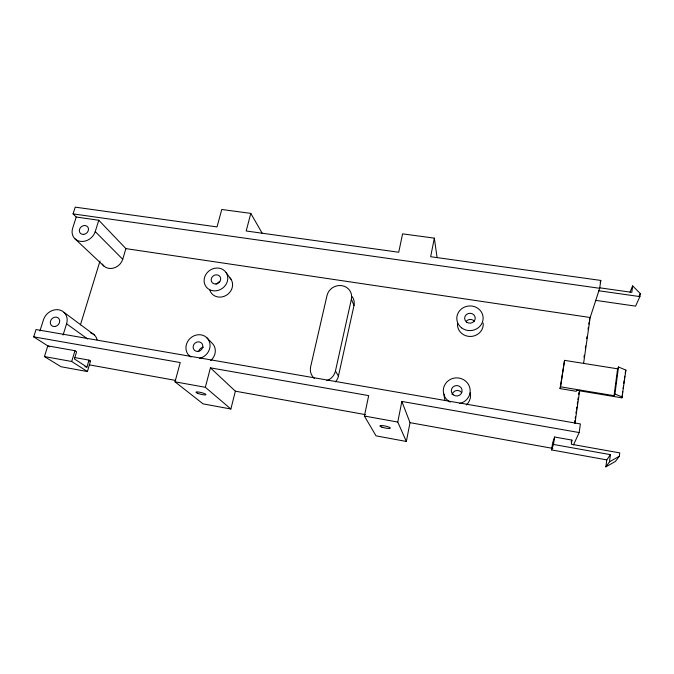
<?xml version="1.0" encoding="UTF-8"?>
<svg xmlns="http://www.w3.org/2000/svg" width="674" height="674" viewBox="0 0 674 674"><rect width="100%" height="100%" fill="white"/><g stroke="black" fill="none" stroke-linecap="round" stroke-linejoin="round"><path stroke-width="1.01" d="M621.934 397.837L625.893 370.127L618.513 366.976L617.611 368.813L564.551 360.363L560.052 388.612L576.245 391.299L576.599 390.322L621.934 397.837L622.203 395.773M622.473 393.709L622.742 391.636M623.147 388.544L623.551 385.444M623.821 383.371L624.225 380.279M624.495 378.207L624.764 376.143M625.169 373.042L625.893 370.127M606.794 459.895L605.867 466.855L615.413 461.446L619.33 456.256L619.768 452.886L571.341 444.242L571.931 440.097L554.609 437.022L552.672 442.692L551.585 449.92L606.794 459.895L610.433 454.664L553.497 444.452L551.585 449.92M595.706 300.377L635.582 306.131L639.904 296.602L640.3 293.552L632.659 285.911L630.047 292.137M605.867 466.855L609.49 461.825L610.433 454.664M632.659 285.911L631.808 292.348L599.986 287.857M560.052 388.612L560.583 386.834L614.039 395.689L617.611 368.813M614.039 395.689L614.924 394.029L618.513 366.976M573.49 444.916L579.168 432.548L580.39 423.946L36.034 329.552L33.7 336.848L49.328 346.857M599.683 288.287L600.795 280.435L430.652 256.71L434.342 238.141L402.589 233.861L398.73 252.253L246.195 230.988L250.795 213.388L221.763 209.479L217.036 226.919L75.218 207.145L73.062 213.885L76.229 217.036L98.783 220.238L125.903 248.622L590.188 317.505L599.683 288.287L73.062 213.885M574.93 423.516L579.724 390.254M583.608 363.235L590.188 317.505M574.61 422.573L574.905 420.5M575.208 418.428L575.503 416.355M575.95 413.246L576.253 411.174M576.548 409.11L576.851 407.037M577.298 403.928L577.593 401.856M577.896 399.783L578.191 397.711M578.637 394.602L578.941 392.529M584.013 357.313L584.307 355.24M585.352 347.995L585.655 345.922M586.7 338.668L586.995 336.596M588.04 329.35L588.335 327.278M588.79 324.169L589.084 322.096M589.379 320.024L589.683 317.951M560.583 386.834L564.551 360.363M553.497 444.452L554.609 437.022M210.431 367.852L235.361 391.181L230.87 409.008L205.351 387.297L210.431 367.852L368.678 395.621L364.398 416.026L376.033 435.859L406.346 441.462L410.019 422.665L401.864 401.443L579.168 432.548M406.346 441.462L397.77 422.059L401.864 401.443M335.467 381.821A12.663 12.039 -33.4 0 0 338.441 376.05L354.002 305.465A12.376 11.517 -24.5 0 0 352.283 296.779M326.831 380.642A12.907 12.242 -33.2 0 0 335.45 371.029L351.381 299.197A12.612 11.702 -24.6 0 0 341.836 285.658A12.612 11.702 -24.6 0 0 327.025 295.482L310.638 366.791A12.907 12.242 -33.2 0 0 314.387 378.485M230.87 409.008L203.068 403.869L175.013 381.821L180.236 362.553L33.7 336.848M89.019 360.118L86.929 367.077L74.41 358.939L76.6 351.777L74.991 350.699L47.795 345.88L44.425 356.571L61.048 366.74L87.401 371.543L90.518 361.121L89.019 360.118L74.822 357.574M102.305 264.09A11.719 10.093 -39.8 0 0 113.173 268.185A11.719 10.093 -39.8 0 0 122.719 259.288L125.903 248.622M80.425 324.91L99.988 261.065M87.401 371.543L71.688 361.483L74.991 350.699M63.095 335.012L66.583 323.798A13.101 11.214 -45.7 0 0 58.806 309.813A13.101 11.214 -45.7 0 0 43.456 319.855L39.909 330.985M76.229 217.036L72.64 228.317A12.595 10.658 -39.3 0 0 80.358 241.359A12.595 10.658 -39.3 0 0 95.253 231.595L98.783 220.238M600.172 282.389L600.795 280.435M571.114 441.959L571.931 440.097M639.12 296.172L640.3 293.552M609.49 461.825L619.33 456.256M598.714 290.755L639.904 296.602M88.496 360.759L90.518 361.121M44.425 356.571L71.688 361.483M89.238 364.845L175.745 380.439M235.361 391.181L365.392 414.62M410.019 422.665L552.84 448.404M175.013 381.821L205.351 387.297M364.398 416.026L397.77 422.059M84.899 366.707L86.929 367.077M614.924 394.029L622.38 397.07M66.583 323.798L87.62 338.98M64.038 312.382L94.377 334.961M75.143 238.984L103.981 266.129M95.253 231.595L122.719 259.288M206.505 337.413L211.813 342.889A12.351 11.239 -42.7 0 1 210.692 360.59M226.144 272.65A12.267 10.986 -35.7 0 1 216.042 290.814A12.267 10.986 -35.7 0 1 205.629 274.882A12.267 10.986 -35.7 0 1 226.144 272.65L230.988 279.204M335.45 371.029L338.441 376.05M250.795 213.388L262.287 233.415M351.381 299.197L354.002 305.465M434.342 238.141L437.072 257.578M90.35 332.729A12.157 10.565 -46.5 0 1 97.107 339.755M229.809 277.739A12.039 10.818 -35.8 0 1 226.405 295.254A12.039 10.818 -35.8 0 1 209.74 289.887M216.885 284.007A4.853 4.364 -35.8 0 1 219.716 281.614M191.012 357.06A12.587 11.416 -42.5 0 1 190.422 338.129A12.587 11.416 -42.5 0 1 209.092 340.934A12.587 11.416 -42.5 0 1 199.521 358.341M198.838 351.137A4.979 4.524 -42.7 0 1 203.447 347.22M450.232 402.151A13.438 12.949 1 0 1 447.258 381.627A13.438 12.949 1 0 1 468.531 384.627A13.438 12.949 1 0 1 459.634 403.473M470.233 392.79A13.168 12.713 1.9 0 1 466.307 404.964M444.992 399.859A13.168 12.713 1.9 0 1 444.301 394.13M452.136 394.635A5.308 5.122 1.9 0 1 461.698 392.597M466.315 321.203A5.207 4.886 -3.1 0 1 474.555 321.447M483.191 323.09A12.907 12.124 -3.1 0 1 470.41 336.469A12.907 12.124 -3.1 0 1 457.486 323.385M83.719 234.383A4.886 4.137 -39.3 0 0 87.999 227.29A4.886 4.137 -39.3 0 0 80.029 228.208A4.886 4.137 -39.3 0 0 83.719 234.383M54.737 326.545A5.08 4.347 -45.7 0 0 59.202 319.055A5.08 4.347 -45.7 0 0 51.03 319.889A5.08 4.347 -45.7 0 0 54.737 326.545M215.95 283.99A4.945 4.432 -35.7 0 0 220.044 276.685A4.945 4.432 -35.7 0 0 211.771 277.562A4.945 4.432 -35.7 0 0 215.95 283.99M197.971 351.432A5.072 4.6 -42.5 0 0 202.183 343.833A5.072 4.6 -42.5 0 0 193.767 344.633A5.072 4.6 -42.5 0 0 197.971 351.432M197.592 393.271A5.148 0.885 13.9 0 0 205.856 394.787A5.148 0.885 13.9 0 0 199.496 392.184A5.148 0.885 13.9 0 0 197.592 393.271M381.821 427.105A5.367 0.977 11.9 0 0 390.322 428.209A5.367 0.977 11.9 0 0 383.253 425.69A5.367 0.977 11.9 0 0 381.821 427.105M453.24 394.779A5.417 5.224 1 0 0 462.044 391.678A5.417 5.224 1 0 0 454.849 385.873A5.417 5.224 1 0 0 453.24 394.779M461.597 327.859A13.168 12.334 -3.6 0 0 482.955 320.201A13.168 12.334 -3.6 0 0 465.355 306.746A13.168 12.334 -3.6 0 0 461.597 327.859M466.56 322.079A5.308 4.971 -3.6 0 0 475.17 319.013A5.308 4.971 -3.6 0 0 468.093 313.579A5.308 4.971 -3.6 0 0 466.56 322.079"/></g></svg>
